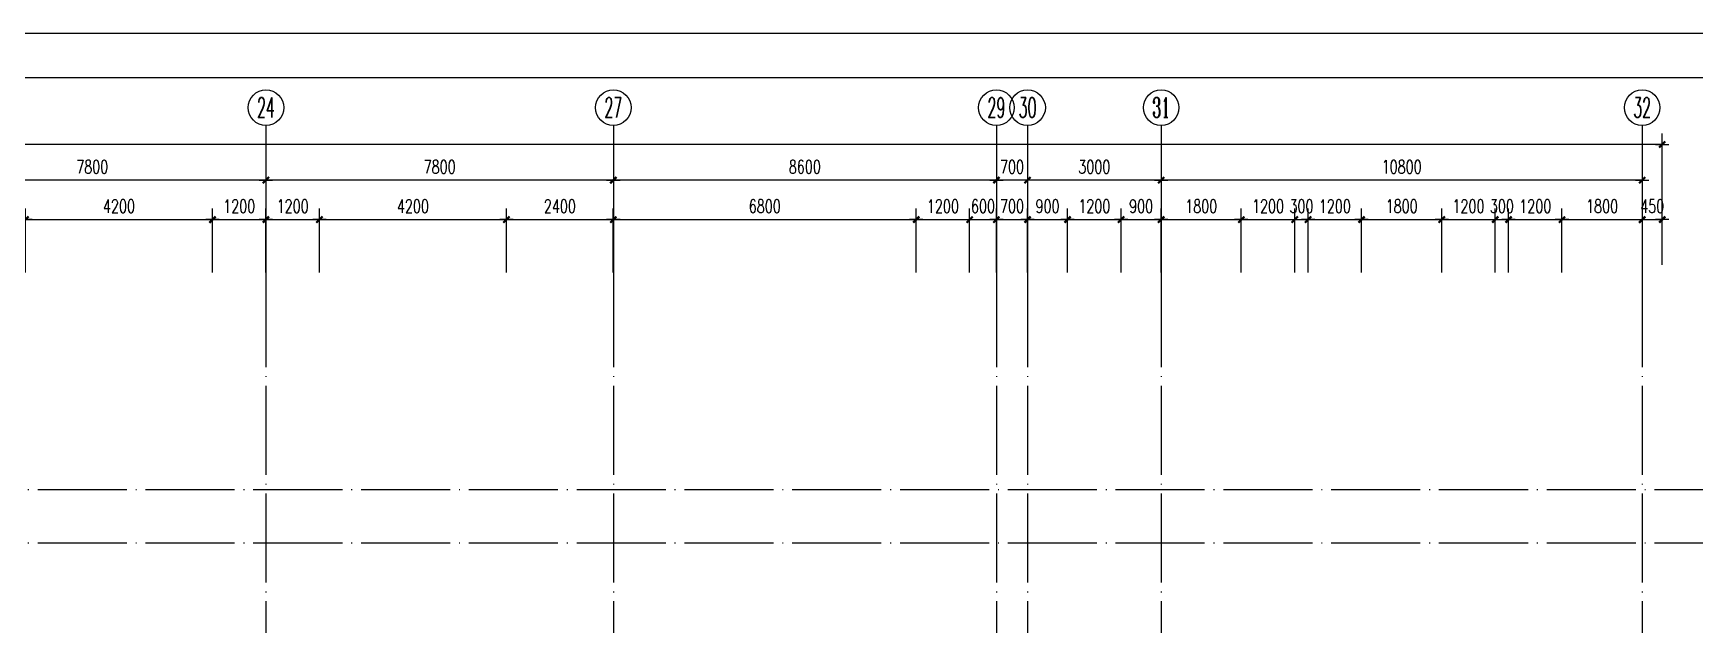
# Model space of a CAD drawing. Extents: x 165127 to 1058185, y 60808 to 144908.
# Drawn here: x 819170 to 856476, y 131619 to 144908 of the extents above; entities that cross this region are included whole.
import ezdxf
from ezdxf.enums import TextEntityAlignment as Align

# ---------------------------------------------------------------- set-up
doc = ezdxf.new("R2010")
doc.units = 0
doc.header["$LTSCALE"] = 1000
doc.linetypes.add('DOTE', pattern=[2.42, 2, -0.2, 0.02, -0.2])
doc.layers.get('0').update_dxf_attribs({"linetype": 'CONTINUOUS'})
doc.layers.get('DEFPOINTS').update_dxf_attribs({"linetype": 'CONTINUOUS'})
for name, color, linetype in [('AXIS', 3, 'CONTINUOUS'), ('AXIS_TEXT', 7, 'CONTINUOUS'), ('DOTE', 1, 'DOTE'), ('PUB_DIM', 3, 'CONTINUOUS'), ('WINDOW', 2, 'CONTINUOUS')]:
    doc.layers.add(name, color=color, linetype=linetype)
doc.styles.add('COMPLEX', font='COMPLEX')
doc.styles.add('DIM_FONT', font='SIMPLEX.shx', dxfattribs={"width": 0.7})
doc.dimstyles.new('AXIS', dxfattribs={"dimtxt": 300, "dimasz": 1, "dimexe": 250, "dimexo": 300, "dimgap": 150, "dimtad": 1, "dimdec": 0, "dimdsep": 46, "dimtxsty": 'DIM_FONT', "dimblk": '_DIMX', "dimcen": 2.5, "dimse1": 1, "dimse2": 1, "dimclrt": 7, "dimadec": 0, "dimazin": 0, "dimtfac": 1, "dimtdec": 0, "dimtix": 1, "dimtmove": 2, "dimatfit": 3, "dimldrblk": '_DIMX', "dimfxl": 1, "dimarcsym": 0})
doc.dimstyles.new('DIMB', dxfattribs={"dimtxt": 300, "dimasz": 1, "dimexe": 250, "dimexo": 300, "dimgap": 150, "dimtad": 1, "dimdec": 0, "dimdsep": 46, "dimtxsty": 'DIM_FONT', "dimblk": '_DIMX', "dimcen": 2.5, "dimse2": 1, "dimclrt": 7, "dimadec": 0, "dimazin": 0, "dimtfac": 1, "dimtdec": 0, "dimtix": 1, "dimtmove": 2, "dimatfit": 3, "dimldrblk": '_DIMX', "dimfxl": 1, "dimarcsym": 0})
doc.dimstyles.new('DIMN', dxfattribs={"dimtxt": 300, "dimasz": 1, "dimexe": 250, "dimexo": 300, "dimgap": 150, "dimtad": 1, "dimdec": 0, "dimdsep": 46, "dimtxsty": 'DIM_FONT', "dimblk": '_DIMX', "dimcen": 2.5, "dimclrt": 7, "dimadec": 0, "dimazin": 0, "dimtfac": 1, "dimtdec": 0, "dimtix": 1, "dimtmove": 2, "dimatfit": 3, "dimldrblk": '_DIMX', "dimfxl": 1, "dimarcsym": 0})

# ---------------------------------------------------------------- blocks, each defined once
blk = doc.blocks.new('A$C34131D43')
at = {"color": 243}
blk.add_line((0, 84100), (160900, 84100), dxfattribs=at)
at = {"color": 244}
blk.add_line((159900, 83100), (2500, 83100), dxfattribs=at)
blk = doc.blocks.new('_AXISO')
blk.add_circle((0, 0), 0.5)
at = {"layer": 'AXIS_TEXT', "style": 'COMPLEX', "width": 1.041667}
blk.add_attdef('A', text='', height=0.56, dxfattribs=at).set_placement((-0.25, -0.28), (0.25, -0.28), align=Align.FIT)
blk = doc.blocks.new('_DIMX')
blk.add_line((-150, 0), (150, 0))
at = {"const_width": 50}
blk.add_lwpolyline([(-70, -70), (70, 70)], dxfattribs=at)
blk = doc.blocks.new('*D887')
at = {"color": 0, "linetype": 'ByBlock'}
blk.add_line((659922, 141608), (649124, 141608), dxfattribs=at)
at = {"layer": 'DEFPOINTS', "color": 0, "linetype": 'ByBlock'}
for p in [(649123, 141608), (649123, 139408), (659923, 139408)]:
    blk.add_point(p, dxfattribs=at)
at = {"color": 0, "linetype": 'ByBlock', "rotation": 180}
blk.add_blockref('_DIMX', (649123, 141608), dxfattribs=at)
at = {"color": 0, "linetype": 'ByBlock'}
blk.add_blockref('_DIMX', (659923, 141608), dxfattribs=at)
at = {"color": 7, "linetype": 'ByBlock', "insert": (654523, 141908), "char_height": 300, "attachment_point": 5, "style": 'DIM_FONT'}
blk.add_mtext('10800', dxfattribs=at)
blk = doc.blocks.new('*D888')
at = {"color": 0, "linetype": 'ByBlock'}
blk.add_line((649122, 141608), (646124, 141608), dxfattribs=at)
at = {"layer": 'DEFPOINTS', "color": 0, "linetype": 'ByBlock'}
for p in [(646123, 141608), (646123, 139408), (649123, 139408)]:
    blk.add_point(p, dxfattribs=at)
at = {"color": 0, "linetype": 'ByBlock', "rotation": 180}
blk.add_blockref('_DIMX', (646123, 141608), dxfattribs=at)
at = {"color": 0, "linetype": 'ByBlock'}
blk.add_blockref('_DIMX', (649123, 141608), dxfattribs=at)
at = {"color": 7, "linetype": 'ByBlock', "insert": (647623, 141908), "char_height": 300, "attachment_point": 5, "style": 'DIM_FONT'}
blk.add_mtext('3000', dxfattribs=at)
blk = doc.blocks.new('*D889')
at = {"color": 0, "linetype": 'ByBlock'}
for p, q in [((840794, 141608), (840793, 141608)), ((841495, 141608), (840795, 141608)), ((841496, 141608), (841497, 141608))]:
    blk.add_line(p, q, dxfattribs=at)
at = {"layer": 'DEFPOINTS', "color": 0, "linetype": 'ByBlock'}
for p in [(840795, 141608), (840795, 139408), (841495, 139408)]:
    blk.add_point(p, dxfattribs=at)
at = {"color": 0, "linetype": 'ByBlock'}
blk.add_blockref('_DIMX', (840795, 141608), dxfattribs=at)
at = {"color": 0, "linetype": 'ByBlock', "rotation": 180}
blk.add_blockref('_DIMX', (841495, 141608), dxfattribs=at)
at = {"color": 7, "linetype": 'ByBlock', "insert": (841145, 141908), "char_height": 300, "attachment_point": 5, "style": 'DIM_FONT'}
blk.add_mtext('700', dxfattribs=at)
blk = doc.blocks.new('*D890')
at = {"color": 0, "linetype": 'ByBlock'}
blk.add_line((636822, 141608), (629024, 141608), dxfattribs=at)
at = {"layer": 'DEFPOINTS', "color": 0, "linetype": 'ByBlock'}
for p in [(629023, 141608), (629023, 139408), (636823, 139408)]:
    blk.add_point(p, dxfattribs=at)
at = {"color": 0, "linetype": 'ByBlock', "rotation": 180}
blk.add_blockref('_DIMX', (629023, 141608), dxfattribs=at)
at = {"color": 0, "linetype": 'ByBlock'}
blk.add_blockref('_DIMX', (636823, 141608), dxfattribs=at)
at = {"color": 7, "linetype": 'ByBlock', "insert": (632923, 141908), "char_height": 300, "attachment_point": 5, "style": 'DIM_FONT'}
blk.add_mtext('7800', dxfattribs=at)
blk = doc.blocks.new('*D891')
at = {"color": 0, "linetype": 'ByBlock'}
blk.add_line((629022, 141608), (621224, 141608), dxfattribs=at)
at = {"layer": 'DEFPOINTS', "color": 0, "linetype": 'ByBlock'}
for p in [(621223, 141608), (621223, 139408), (629023, 139408)]:
    blk.add_point(p, dxfattribs=at)
at = {"color": 0, "linetype": 'ByBlock', "rotation": 180}
blk.add_blockref('_DIMX', (621223, 141608), dxfattribs=at)
at = {"color": 0, "linetype": 'ByBlock'}
blk.add_blockref('_DIMX', (629023, 141608), dxfattribs=at)
at = {"color": 7, "linetype": 'ByBlock', "insert": (625123, 141908), "char_height": 300, "attachment_point": 5, "style": 'DIM_FONT'}
blk.add_mtext('7800', dxfattribs=at)
blk = doc.blocks.new('*D904')
at = {"color": 0, "linetype": 'ByBlock'}
for p, q in [((534073, 139708), (534073, 142658)), ((660373, 139708), (660373, 142658)), ((660372, 142408), (534074, 142408))]:
    blk.add_line(p, q, dxfattribs=at)
at = {"layer": 'DEFPOINTS', "color": 0, "linetype": 'ByBlock'}
for p in [(534073, 142408), (534073, 139408), (660373, 139408)]:
    blk.add_point(p, dxfattribs=at)
at = {"color": 0, "linetype": 'ByBlock', "rotation": 180}
blk.add_blockref('_DIMX', (534073, 142408), dxfattribs=at)
at = {"color": 0, "linetype": 'ByBlock'}
blk.add_blockref('_DIMX', (660373, 142408), dxfattribs=at)
at = {"color": 7, "linetype": 'ByBlock', "insert": (597223, 142708), "char_height": 300, "attachment_point": 5, "style": 'DIM_FONT'}
blk.add_mtext('126300', dxfattribs=at)
blk = doc.blocks.new('*D996')
at = {"color": 0, "linetype": 'ByBlock'}
for p, q in [((623623, 139530), (623623, 140971)), ((623624, 140721), (627822, 140721)), ((627823, 139530), (627823, 140971))]:
    blk.add_line(p, q, dxfattribs=at)
at = {"layer": 'DEFPOINTS', "color": 0, "linetype": 'ByBlock'}
for p in [(627823, 140721), (623623, 139230), (627823, 139230)]:
    blk.add_point(p, dxfattribs=at)
at = {"color": 0, "linetype": 'ByBlock', "rotation": 180}
blk.add_blockref('_DIMX', (623623, 140721), dxfattribs=at)
at = {"color": 0, "linetype": 'ByBlock'}
blk.add_blockref('_DIMX', (627823, 140721), dxfattribs=at)
at = {"color": 7, "linetype": 'ByBlock', "insert": (625723, 141021), "char_height": 300, "attachment_point": 5, "style": 'DIM_FONT'}
blk.add_mtext('4200', dxfattribs=at)
blk = doc.blocks.new('*D997')
at = {"color": 0, "linetype": 'ByBlock'}
for p, q in [((627823, 139530), (627823, 140971)), ((627824, 140721), (629022, 140721)), ((629023, 139530), (629023, 140971))]:
    blk.add_line(p, q, dxfattribs=at)
at = {"layer": 'DEFPOINTS', "color": 0, "linetype": 'ByBlock'}
for p in [(629023, 140721), (627823, 139230), (629023, 139230)]:
    blk.add_point(p, dxfattribs=at)
at = {"color": 0, "linetype": 'ByBlock', "rotation": 180}
blk.add_blockref('_DIMX', (627823, 140721), dxfattribs=at)
at = {"color": 0, "linetype": 'ByBlock'}
blk.add_blockref('_DIMX', (629023, 140721), dxfattribs=at)
at = {"color": 7, "linetype": 'ByBlock', "insert": (628423, 141021), "char_height": 300, "attachment_point": 5, "style": 'DIM_FONT'}
blk.add_mtext('1200', dxfattribs=at)
blk = doc.blocks.new('*D998')
at = {"color": 0, "linetype": 'ByBlock'}
for p, q in [((629023, 139530), (629023, 140971)), ((629024, 140721), (630222, 140721)), ((630223, 139530), (630223, 140971))]:
    blk.add_line(p, q, dxfattribs=at)
at = {"layer": 'DEFPOINTS', "color": 0, "linetype": 'ByBlock'}
for p in [(630223, 140721), (629023, 139230), (630223, 139230)]:
    blk.add_point(p, dxfattribs=at)
at = {"color": 0, "linetype": 'ByBlock', "rotation": 180}
blk.add_blockref('_DIMX', (629023, 140721), dxfattribs=at)
at = {"color": 0, "linetype": 'ByBlock'}
blk.add_blockref('_DIMX', (630223, 140721), dxfattribs=at)
at = {"color": 7, "linetype": 'ByBlock', "insert": (629623, 141021), "char_height": 300, "attachment_point": 5, "style": 'DIM_FONT'}
blk.add_mtext('1200', dxfattribs=at)
blk = doc.blocks.new('*D999')
at = {"color": 0, "linetype": 'ByBlock'}
for p, q in [((630223, 139530), (630223, 140971)), ((630224, 140721), (634422, 140721)), ((634423, 139530), (634423, 140971))]:
    blk.add_line(p, q, dxfattribs=at)
at = {"layer": 'DEFPOINTS', "color": 0, "linetype": 'ByBlock'}
for p in [(634423, 140721), (630223, 139230), (634423, 139230)]:
    blk.add_point(p, dxfattribs=at)
at = {"color": 0, "linetype": 'ByBlock', "rotation": 180}
blk.add_blockref('_DIMX', (630223, 140721), dxfattribs=at)
at = {"color": 0, "linetype": 'ByBlock'}
blk.add_blockref('_DIMX', (634423, 140721), dxfattribs=at)
at = {"color": 7, "linetype": 'ByBlock', "insert": (632323, 141021), "char_height": 300, "attachment_point": 5, "style": 'DIM_FONT'}
blk.add_mtext('4200', dxfattribs=at)
blk = doc.blocks.new('*D1000')
at = {"color": 0, "linetype": 'ByBlock'}
for p, q in [((636823, 139530), (636823, 140971)), ((636824, 140721), (643622, 140721)), ((643623, 139530), (643623, 140971))]:
    blk.add_line(p, q, dxfattribs=at)
at = {"layer": 'DEFPOINTS', "color": 0, "linetype": 'ByBlock'}
for p in [(643623, 140721), (636823, 139230), (643623, 139230)]:
    blk.add_point(p, dxfattribs=at)
at = {"color": 0, "linetype": 'ByBlock', "rotation": 180}
blk.add_blockref('_DIMX', (636823, 140721), dxfattribs=at)
at = {"color": 0, "linetype": 'ByBlock'}
blk.add_blockref('_DIMX', (643623, 140721), dxfattribs=at)
at = {"color": 7, "linetype": 'ByBlock', "insert": (640223, 141021), "char_height": 300, "attachment_point": 5, "style": 'DIM_FONT'}
blk.add_mtext('6800', dxfattribs=at)
blk = doc.blocks.new('*D1001')
at = {"color": 0, "linetype": 'ByBlock'}
for p, q in [((643623, 139530), (643623, 140971)), ((643624, 140721), (644822, 140721)), ((644823, 139530), (644823, 140971))]:
    blk.add_line(p, q, dxfattribs=at)
at = {"layer": 'DEFPOINTS', "color": 0, "linetype": 'ByBlock'}
for p in [(644823, 140721), (643623, 139230), (644823, 139230)]:
    blk.add_point(p, dxfattribs=at)
at = {"color": 0, "linetype": 'ByBlock', "rotation": 180}
blk.add_blockref('_DIMX', (643623, 140721), dxfattribs=at)
at = {"color": 0, "linetype": 'ByBlock'}
blk.add_blockref('_DIMX', (644823, 140721), dxfattribs=at)
at = {"color": 7, "linetype": 'ByBlock', "insert": (644223, 141021), "char_height": 300, "attachment_point": 5, "style": 'DIM_FONT'}
blk.add_mtext('1200', dxfattribs=at)
blk = doc.blocks.new('*D1002')
at = {"color": 0, "linetype": 'ByBlock'}
for p, q in [((644822, 140721), (644821, 140721)), ((644823, 139530), (644823, 140971)), ((644823, 140721), (645423, 140721)), ((645423, 139530), (645423, 140971)), ((645424, 140721), (645425, 140721))]:
    blk.add_line(p, q, dxfattribs=at)
at = {"layer": 'DEFPOINTS', "color": 0, "linetype": 'ByBlock'}
for p in [(645423, 140721), (644823, 139230), (645423, 139230)]:
    blk.add_point(p, dxfattribs=at)
at = {"color": 0, "linetype": 'ByBlock'}
blk.add_blockref('_DIMX', (644823, 140721), dxfattribs=at)
at = {"color": 0, "linetype": 'ByBlock', "rotation": 180}
blk.add_blockref('_DIMX', (645423, 140721), dxfattribs=at)
at = {"color": 7, "linetype": 'ByBlock', "insert": (645123, 141021), "char_height": 300, "attachment_point": 5, "style": 'DIM_FONT'}
blk.add_mtext('600', dxfattribs=at)
blk = doc.blocks.new('*D1003')
at = {"color": 0, "linetype": 'ByBlock'}
for p, q in [((645422, 140721), (645421, 140721)), ((645423, 139530), (645423, 140971)), ((645423, 140721), (646123, 140721)), ((646123, 139530), (646123, 140971)), ((646124, 140721), (646125, 140721))]:
    blk.add_line(p, q, dxfattribs=at)
at = {"layer": 'DEFPOINTS', "color": 0, "linetype": 'ByBlock'}
for p in [(646123, 140721), (645423, 139230), (646123, 139230)]:
    blk.add_point(p, dxfattribs=at)
at = {"color": 0, "linetype": 'ByBlock'}
blk.add_blockref('_DIMX', (645423, 140721), dxfattribs=at)
at = {"color": 0, "linetype": 'ByBlock', "rotation": 180}
blk.add_blockref('_DIMX', (646123, 140721), dxfattribs=at)
at = {"color": 7, "linetype": 'ByBlock', "insert": (645773, 141021), "char_height": 300, "attachment_point": 5, "style": 'DIM_FONT'}
blk.add_mtext('700', dxfattribs=at)
blk = doc.blocks.new('*D1004')
at = {"color": 0, "linetype": 'ByBlock'}
for p, q in [((646123, 139530), (646123, 140971)), ((646124, 140721), (647022, 140721)), ((647023, 139530), (647023, 140971))]:
    blk.add_line(p, q, dxfattribs=at)
at = {"layer": 'DEFPOINTS', "color": 0, "linetype": 'ByBlock'}
for p in [(647023, 140721), (646123, 139230), (647023, 139230)]:
    blk.add_point(p, dxfattribs=at)
at = {"color": 0, "linetype": 'ByBlock', "rotation": 180}
blk.add_blockref('_DIMX', (646123, 140721), dxfattribs=at)
at = {"color": 0, "linetype": 'ByBlock'}
blk.add_blockref('_DIMX', (647023, 140721), dxfattribs=at)
at = {"color": 7, "linetype": 'ByBlock', "insert": (646573, 141021), "char_height": 300, "attachment_point": 5, "style": 'DIM_FONT'}
blk.add_mtext('900', dxfattribs=at)
blk = doc.blocks.new('*D1005')
at = {"color": 0, "linetype": 'ByBlock'}
for p, q in [((647023, 139530), (647023, 140971)), ((647024, 140721), (648222, 140721)), ((648223, 139530), (648223, 140971))]:
    blk.add_line(p, q, dxfattribs=at)
at = {"layer": 'DEFPOINTS', "color": 0, "linetype": 'ByBlock'}
for p in [(648223, 140721), (647023, 139230), (648223, 139230)]:
    blk.add_point(p, dxfattribs=at)
at = {"color": 0, "linetype": 'ByBlock', "rotation": 180}
blk.add_blockref('_DIMX', (647023, 140721), dxfattribs=at)
at = {"color": 0, "linetype": 'ByBlock'}
blk.add_blockref('_DIMX', (648223, 140721), dxfattribs=at)
at = {"color": 7, "linetype": 'ByBlock', "insert": (647623, 141021), "char_height": 300, "attachment_point": 5, "style": 'DIM_FONT'}
blk.add_mtext('1200', dxfattribs=at)
blk = doc.blocks.new('*D1006')
at = {"color": 0, "linetype": 'ByBlock'}
for p, q in [((648223, 139530), (648223, 140971)), ((648224, 140721), (649122, 140721)), ((649123, 139530), (649123, 140971))]:
    blk.add_line(p, q, dxfattribs=at)
at = {"layer": 'DEFPOINTS', "color": 0, "linetype": 'ByBlock'}
for p in [(649123, 140721), (648223, 139230), (649123, 139230)]:
    blk.add_point(p, dxfattribs=at)
at = {"color": 0, "linetype": 'ByBlock', "rotation": 180}
blk.add_blockref('_DIMX', (648223, 140721), dxfattribs=at)
at = {"color": 0, "linetype": 'ByBlock'}
blk.add_blockref('_DIMX', (649123, 140721), dxfattribs=at)
at = {"color": 7, "linetype": 'ByBlock', "insert": (648673, 141021), "char_height": 300, "attachment_point": 5, "style": 'DIM_FONT'}
blk.add_mtext('900', dxfattribs=at)
blk = doc.blocks.new('*D1007')
at = {"color": 0, "linetype": 'ByBlock'}
for p, q in [((649123, 139530), (649123, 140971)), ((649124, 140721), (650922, 140721)), ((650923, 139530), (650923, 140971))]:
    blk.add_line(p, q, dxfattribs=at)
at = {"layer": 'DEFPOINTS', "color": 0, "linetype": 'ByBlock'}
for p in [(650923, 140721), (649123, 139230), (650923, 139230)]:
    blk.add_point(p, dxfattribs=at)
at = {"color": 0, "linetype": 'ByBlock', "rotation": 180}
blk.add_blockref('_DIMX', (649123, 140721), dxfattribs=at)
at = {"color": 0, "linetype": 'ByBlock'}
blk.add_blockref('_DIMX', (650923, 140721), dxfattribs=at)
at = {"color": 7, "linetype": 'ByBlock', "insert": (650023, 141021), "char_height": 300, "attachment_point": 5, "style": 'DIM_FONT'}
blk.add_mtext('1800', dxfattribs=at)
blk = doc.blocks.new('*D1008')
at = {"color": 0, "linetype": 'ByBlock'}
for p, q in [((650923, 139530), (650923, 140971)), ((650924, 140721), (652122, 140721)), ((652123, 139530), (652123, 140971))]:
    blk.add_line(p, q, dxfattribs=at)
at = {"layer": 'DEFPOINTS', "color": 0, "linetype": 'ByBlock'}
for p in [(652123, 140721), (650923, 139230), (652123, 139230)]:
    blk.add_point(p, dxfattribs=at)
at = {"color": 0, "linetype": 'ByBlock', "rotation": 180}
blk.add_blockref('_DIMX', (650923, 140721), dxfattribs=at)
at = {"color": 0, "linetype": 'ByBlock'}
blk.add_blockref('_DIMX', (652123, 140721), dxfattribs=at)
at = {"color": 7, "linetype": 'ByBlock', "insert": (651523, 141021), "char_height": 300, "attachment_point": 5, "style": 'DIM_FONT'}
blk.add_mtext('1200', dxfattribs=at)
blk = doc.blocks.new('*D1009')
at = {"color": 0, "linetype": 'ByBlock'}
for p, q in [((652122, 140721), (652121, 140721)), ((652123, 139530), (652123, 140971)), ((652123, 140721), (652423, 140721)), ((652423, 139530), (652423, 140971)), ((652424, 140721), (652425, 140721))]:
    blk.add_line(p, q, dxfattribs=at)
at = {"layer": 'DEFPOINTS', "color": 0, "linetype": 'ByBlock'}
for p in [(652423, 140721), (652123, 139230), (652423, 139230)]:
    blk.add_point(p, dxfattribs=at)
at = {"color": 0, "linetype": 'ByBlock'}
blk.add_blockref('_DIMX', (652123, 140721), dxfattribs=at)
at = {"color": 0, "linetype": 'ByBlock', "rotation": 180}
blk.add_blockref('_DIMX', (652423, 140721), dxfattribs=at)
at = {"color": 7, "linetype": 'ByBlock', "insert": (652273, 141021), "char_height": 300, "attachment_point": 5, "style": 'DIM_FONT'}
blk.add_mtext('300', dxfattribs=at)
blk = doc.blocks.new('*D1010')
at = {"color": 0, "linetype": 'ByBlock'}
for p, q in [((652423, 139530), (652423, 140971)), ((652424, 140721), (653622, 140721)), ((653623, 139530), (653623, 140971))]:
    blk.add_line(p, q, dxfattribs=at)
at = {"layer": 'DEFPOINTS', "color": 0, "linetype": 'ByBlock'}
for p in [(653623, 140721), (652423, 139230), (653623, 139230)]:
    blk.add_point(p, dxfattribs=at)
at = {"color": 0, "linetype": 'ByBlock', "rotation": 180}
blk.add_blockref('_DIMX', (652423, 140721), dxfattribs=at)
at = {"color": 0, "linetype": 'ByBlock'}
blk.add_blockref('_DIMX', (653623, 140721), dxfattribs=at)
at = {"color": 7, "linetype": 'ByBlock', "insert": (653023, 141021), "char_height": 300, "attachment_point": 5, "style": 'DIM_FONT'}
blk.add_mtext('1200', dxfattribs=at)
blk = doc.blocks.new('*D1011')
at = {"color": 0, "linetype": 'ByBlock'}
for p, q in [((653623, 139530), (653623, 140971)), ((653624, 140721), (655422, 140721)), ((655423, 139530), (655423, 140971))]:
    blk.add_line(p, q, dxfattribs=at)
at = {"layer": 'DEFPOINTS', "color": 0, "linetype": 'ByBlock'}
for p in [(655423, 140721), (653623, 139230), (655423, 139230)]:
    blk.add_point(p, dxfattribs=at)
at = {"color": 0, "linetype": 'ByBlock', "rotation": 180}
blk.add_blockref('_DIMX', (653623, 140721), dxfattribs=at)
at = {"color": 0, "linetype": 'ByBlock'}
blk.add_blockref('_DIMX', (655423, 140721), dxfattribs=at)
at = {"color": 7, "linetype": 'ByBlock', "insert": (654523, 141021), "char_height": 300, "attachment_point": 5, "style": 'DIM_FONT'}
blk.add_mtext('1800', dxfattribs=at)
blk = doc.blocks.new('*D1012')
at = {"color": 0, "linetype": 'ByBlock'}
for p, q in [((655423, 139530), (655423, 140971)), ((655424, 140721), (656622, 140721)), ((656623, 139530), (656623, 140971))]:
    blk.add_line(p, q, dxfattribs=at)
at = {"layer": 'DEFPOINTS', "color": 0, "linetype": 'ByBlock'}
for p in [(656623, 140721), (655423, 139230), (656623, 139230)]:
    blk.add_point(p, dxfattribs=at)
at = {"color": 0, "linetype": 'ByBlock', "rotation": 180}
blk.add_blockref('_DIMX', (655423, 140721), dxfattribs=at)
at = {"color": 0, "linetype": 'ByBlock'}
blk.add_blockref('_DIMX', (656623, 140721), dxfattribs=at)
at = {"color": 7, "linetype": 'ByBlock', "insert": (656023, 141021), "char_height": 300, "attachment_point": 5, "style": 'DIM_FONT'}
blk.add_mtext('1200', dxfattribs=at)
blk = doc.blocks.new('*D1013')
at = {"color": 0, "linetype": 'ByBlock'}
for p, q in [((656622, 140721), (656621, 140721)), ((656623, 139530), (656623, 140971)), ((656623, 140721), (656923, 140721)), ((656923, 139530), (656923, 140971)), ((656924, 140721), (656925, 140721))]:
    blk.add_line(p, q, dxfattribs=at)
at = {"layer": 'DEFPOINTS', "color": 0, "linetype": 'ByBlock'}
for p in [(656923, 140721), (656623, 139230), (656923, 139230)]:
    blk.add_point(p, dxfattribs=at)
at = {"color": 0, "linetype": 'ByBlock'}
blk.add_blockref('_DIMX', (656623, 140721), dxfattribs=at)
at = {"color": 0, "linetype": 'ByBlock', "rotation": 180}
blk.add_blockref('_DIMX', (656923, 140721), dxfattribs=at)
at = {"color": 7, "linetype": 'ByBlock', "insert": (656773, 141021), "char_height": 300, "attachment_point": 5, "style": 'DIM_FONT'}
blk.add_mtext('300', dxfattribs=at)
blk = doc.blocks.new('*D1014')
at = {"color": 0, "linetype": 'ByBlock'}
for p, q in [((656923, 139530), (656923, 140971)), ((656924, 140721), (658122, 140721)), ((658123, 139530), (658123, 140971))]:
    blk.add_line(p, q, dxfattribs=at)
at = {"layer": 'DEFPOINTS', "color": 0, "linetype": 'ByBlock'}
for p in [(658123, 140721), (656923, 139230), (658123, 139230)]:
    blk.add_point(p, dxfattribs=at)
at = {"color": 0, "linetype": 'ByBlock', "rotation": 180}
blk.add_blockref('_DIMX', (656923, 140721), dxfattribs=at)
at = {"color": 0, "linetype": 'ByBlock'}
blk.add_blockref('_DIMX', (658123, 140721), dxfattribs=at)
at = {"color": 7, "linetype": 'ByBlock', "insert": (657523, 141021), "char_height": 300, "attachment_point": 5, "style": 'DIM_FONT'}
blk.add_mtext('1200', dxfattribs=at)
blk = doc.blocks.new('*D1015')
at = {"color": 0, "linetype": 'ByBlock'}
for p, q in [((658123, 139530), (658123, 140971)), ((658124, 140721), (659922, 140721))]:
    blk.add_line(p, q, dxfattribs=at)
at = {"layer": 'DEFPOINTS', "color": 0, "linetype": 'ByBlock'}
for p in [(659923, 140721), (658123, 139230), (659923, 139230)]:
    blk.add_point(p, dxfattribs=at)
at = {"color": 0, "linetype": 'ByBlock', "rotation": 180}
blk.add_blockref('_DIMX', (658123, 140721), dxfattribs=at)
at = {"color": 0, "linetype": 'ByBlock'}
blk.add_blockref('_DIMX', (659923, 140721), dxfattribs=at)
at = {"color": 7, "linetype": 'ByBlock', "insert": (659023, 141021), "char_height": 300, "attachment_point": 5, "style": 'DIM_FONT'}
blk.add_mtext('1800', dxfattribs=at)
blk = doc.blocks.new('*D1017')
at = {"color": 0, "linetype": 'ByBlock'}
for p, q in [((634423, 139530), (634423, 140971)), ((634424, 140721), (636822, 140721)), ((636823, 139530), (636823, 140971))]:
    blk.add_line(p, q, dxfattribs=at)
at = {"layer": 'DEFPOINTS', "color": 0, "linetype": 'ByBlock'}
for p in [(636823, 140721), (634423, 139230), (636823, 139230)]:
    blk.add_point(p, dxfattribs=at)
at = {"color": 0, "linetype": 'ByBlock', "rotation": 180}
blk.add_blockref('_DIMX', (634423, 140721), dxfattribs=at)
at = {"color": 0, "linetype": 'ByBlock'}
blk.add_blockref('_DIMX', (636823, 140721), dxfattribs=at)
at = {"color": 7, "linetype": 'ByBlock', "insert": (635623, 141021), "char_height": 300, "attachment_point": 5, "style": 'DIM_FONT'}
blk.add_mtext('2400', dxfattribs=at)
blk = doc.blocks.new('*D1020')
at = {"color": 0, "linetype": 'ByBlock'}
for p, q in [((659922, 140721), (659921, 140721)), ((659923, 140721), (660373, 140721)), ((660374, 140721), (660375, 140721))]:
    blk.add_line(p, q, dxfattribs=at)
at = {"layer": 'DEFPOINTS', "color": 0, "linetype": 'ByBlock'}
for p in [(660373, 140721), (659923, 139230), (660373, 139230)]:
    blk.add_point(p, dxfattribs=at)
at = {"color": 0, "linetype": 'ByBlock'}
blk.add_blockref('_DIMX', (659923, 140721), dxfattribs=at)
at = {"color": 0, "linetype": 'ByBlock', "rotation": 180}
blk.add_blockref('_DIMX', (660373, 140721), dxfattribs=at)
at = {"color": 7, "linetype": 'ByBlock', "insert": (660148, 141021), "char_height": 300, "attachment_point": 5, "style": 'DIM_FONT'}
blk.add_mtext('450', dxfattribs=at)
blk = doc.blocks.new('*D1482')
at = {"color": 0, "linetype": 'ByBlock'}
blk.add_line((840794, 141608), (832196, 141608), dxfattribs=at)
at = {"layer": 'DEFPOINTS', "color": 0, "linetype": 'ByBlock'}
for p in [(832195, 141608), (832195, 139408), (840795, 139408)]:
    blk.add_point(p, dxfattribs=at)
at = {"color": 0, "linetype": 'ByBlock', "rotation": 180}
blk.add_blockref('_DIMX', (832195, 141608), dxfattribs=at)
at = {"color": 0, "linetype": 'ByBlock'}
blk.add_blockref('_DIMX', (840795, 141608), dxfattribs=at)
at = {"color": 7, "linetype": 'ByBlock', "insert": (836495, 141908), "char_height": 300, "attachment_point": 5, "style": 'DIM_FONT'}
blk.add_mtext('8600', dxfattribs=at)

msp = doc.modelspace()

# ---------------------------------------------------------------- linework, layer by layer
at = {"layer": 'AXIS'}
for p, q in [((824395.3, 142836.6), (824395.3, 139407.6)), ((832195.3, 142836.6), (832195.3, 139407.6)), ((840795.3, 142836.6), (840795.3, 139407.6)), ((841495.3, 142836.6), (841495.3, 139407.6)), ((844495.3, 142836.6), (844495.3, 139407.6)), ((855295.3, 142836.6), (855295.3, 139407.6))]:
    msp.add_line(p, q, dxfattribs=at)
at = {"layer": 'DOTE'}
for p, q in [((824395.3, 139407.6), (824395.3, 71084.4)), ((832195.3, 139407.6), (832195.3, 71084.4)), ((840795.3, 139407.6), (840795.3, 116803.1)), ((841495.3, 139407.6), (841495.3, 71351.8)), ((844495.3, 139407.6), (844495.3, 71351.8)), ((855295.3, 139407.6), (855295.3, 71351.8)), ((859991.9, 134653.1), (812695.3, 134653.1)), ((859991.9, 133453.1), (792595.3, 133453.1))]:
    msp.add_line(p, q, dxfattribs=at)

# ---------------------------------------------------------------- block references
at = {"layer": 'AXIS'}
ref = msp.add_blockref('_AXISO', (824395.3, 143236.6), dxfattribs=dict(at, xscale=800, yscale=800, zscale=800))
ref.add_attrib('A', '24', dxfattribs={"layer": 'AXIS_TEXT', "height": 448, "style": 'COMPLEX', "width": 0.520833}).set_placement((824195.3, 143012.6), (824595.3, 143012.6), align=Align.FIT)
ref = msp.add_blockref('_AXISO', (832195.3, 143236.6), dxfattribs=dict(at, xscale=800, yscale=800, zscale=800))
ref.add_attrib('A', '27', dxfattribs={"layer": 'AXIS_TEXT', "height": 448, "style": 'COMPLEX', "width": 0.551471}).set_placement((831995.3, 143012.6), (832395.3, 143012.6), align=Align.FIT)
ref = msp.add_blockref('_AXISO', (840795.3, 143236.6), dxfattribs=dict(at, xscale=800, yscale=800, zscale=800))
ref.add_attrib('A', '29', dxfattribs={"layer": 'AXIS_TEXT', "height": 448, "style": 'COMPLEX', "width": 0.551471}).set_placement((840595.3, 143012.6), (840995.3, 143012.6), align=Align.FIT)
ref = msp.add_blockref('_AXISO', (841495.3, 143236.6), dxfattribs=dict(at, xscale=800, yscale=800, zscale=800))
ref.add_attrib('A', '30', dxfattribs={"layer": 'AXIS_TEXT', "height": 448, "style": 'COMPLEX', "width": 0.568182}).set_placement((841295.3, 143012.6), (841695.3, 143012.6), align=Align.FIT)
ref = msp.add_blockref('_AXISO', (844495.3, 143236.6), dxfattribs=dict(at, xscale=800, yscale=800, zscale=800))
ref.add_attrib('A', '31', dxfattribs={"layer": 'AXIS_TEXT', "height": 448, "style": 'COMPLEX', "width": 0.669643}).set_placement((844295.3, 143012.6), (844695.3, 143012.6), align=Align.FIT)
ref = msp.add_blockref('_AXISO', (855295.3, 143236.6), dxfattribs=dict(at, xscale=800, yscale=800, zscale=800))
ref.add_attrib('A', '32', dxfattribs={"layer": 'AXIS_TEXT', "height": 448, "style": 'COMPLEX', "width": 0.568182}).set_placement((855095.3, 143012.6), (855495.3, 143012.6), align=Align.FIT)
at = {"layer": 'WINDOW'}
msp.add_blockref('A$C34131D43', (716343.9, 60808.1), dxfattribs=at)

# ---------------------------------------------------------------- dimensions: what is measured, and where the dimension line sits
at = {"layer": 'AXIS'}
for p1, p2, distance, dimstyle, picture, middle in [((855745.3, 139407.6), (729445.3, 139407.6), -3000, 'DIMN', '*D904', (792595.3, 142707.6)), ((855295.3, 139407.6), (844495.3, 139407.6), -2200, 'AXIS', '*D887', (849895.3, 141907.6))]:
    dim = msp.add_aligned_dim(p1=p1, p2=p2, distance=distance, dimstyle=dimstyle, dxfattribs=at)
    dim.commit()
    dim.dimension.update_dxf_attribs({"geometry": picture, "text_midpoint": middle, "insert": (195371.9, 0)})
for base, p1, p2, picture, middle in [((816595.3, 141607.6), (824395.3, 139407.6), (816595.3, 139407.6), '*D891', (820495.3, 141907.6)), ((824395.3, 141607.6), (832195.3, 139407.6), (824395.3, 139407.6), '*D890', (828295.3, 141907.6)), ((841495.3, 141607.6), (844495.3, 139407.6), (841495.3, 139407.6), '*D888', (842995.3, 141907.6))]:
    dim = msp.add_linear_dim(base=base, p1=p1, p2=p2, dimstyle='AXIS', dxfattribs=at)
    dim.commit()
    dim.dimension.update_dxf_attribs({"geometry": picture, "text_midpoint": middle, "insert": (195371.9, 0)})
for base, p1, p2, picture, middle in [((832195.3, 141607.6), (840795.3, 139407.6), (832195.3, 139407.6), '*D1482', (836495.3, 141907.6)), ((840795.3, 141607.6), (841495.3, 139407.6), (840795.3, 139407.6), '*D889', (841145.3, 141907.6))]:
    dim = msp.add_linear_dim(base=base, p1=p1, p2=p2, dimstyle='AXIS', dxfattribs=at)
    dim.commit()
    dim.dimension.update_dxf_attribs({"geometry": picture, "text_midpoint": middle})
at = {"layer": 'PUB_DIM'}
for p1, p2, dimstyle, picture, middle in [((818995, 139230.3), (823195, 139230.3), 'DIMN', '*D996', (821095, 141021.5)), ((823195, 139230.3), (824395, 139230.3), 'DIMN', '*D997', (823795, 141021.5)), ((824395, 139230.3), (825595, 139230.3), 'DIMN', '*D998', (824995, 141021.5)), ((825595, 139230.3), (829795, 139230.3), 'DIMN', '*D999', (827695, 141021.5)), ((829795, 139230.3), (832195, 139230.3), 'DIMN', '*D1017', (830995, 141021.5)), ((832195, 139230.3), (838995, 139230.3), 'DIMN', '*D1000', (835595, 141021.5)), ((838995, 139230.3), (840195, 139230.3), 'DIMN', '*D1001', (839595, 141021.5)), ((840195, 139230.3), (840795, 139230.3), 'DIMN', '*D1002', (840495, 141021.5)), ((840795, 139230.3), (841495, 139230.3), 'DIMN', '*D1003', (841145, 141021.5)), ((841495, 139230.3), (842395, 139230.3), 'DIMN', '*D1004', (841945, 141021.5)), ((842395, 139230.3), (843595, 139230.3), 'DIMN', '*D1005', (842995, 141021.5)), ((843595, 139230.3), (844495, 139230.3), 'DIMN', '*D1006', (844045, 141021.5)), ((844495, 139230.3), (846295, 139230.3), 'DIMN', '*D1007', (845395, 141021.5)), ((846295, 139230.3), (847495, 139230.3), 'DIMN', '*D1008', (846895, 141021.5)), ((847495, 139230.3), (847795, 139230.3), 'DIMN', '*D1009', (847645, 141021.5)), ((847795, 139230.3), (848995, 139230.3), 'DIMN', '*D1010', (848395, 141021.5)), ((848995, 139230.3), (850795, 139230.3), 'DIMN', '*D1011', (849895, 141021.5)), ((850795, 139230.3), (851995, 139230.3), 'DIMN', '*D1012', (851395, 141021.5)), ((851995, 139230.3), (852295, 139230.3), 'DIMN', '*D1013', (852145, 141021.5)), ((852295, 139230.3), (853495, 139230.3), 'DIMN', '*D1014', (852895, 141021.5)), ((853495, 139230.3), (855295.3, 139230.3), 'DIMB', '*D1015', (854395.2, 141021.5)), ((855295.3, 139230.3), (855745.3, 139230.3), 'AXIS', '*D1020', (855520.3, 141021.5))]:
    dim = msp.add_aligned_dim(p1=p1, p2=p2, distance=1491.2, dimstyle=dimstyle, dxfattribs=at)
    dim.commit()
    dim.dimension.update_dxf_attribs({"geometry": picture, "text_midpoint": middle, "insert": (195371.9, 0)})

doc.saveas('drawing.dxf')
